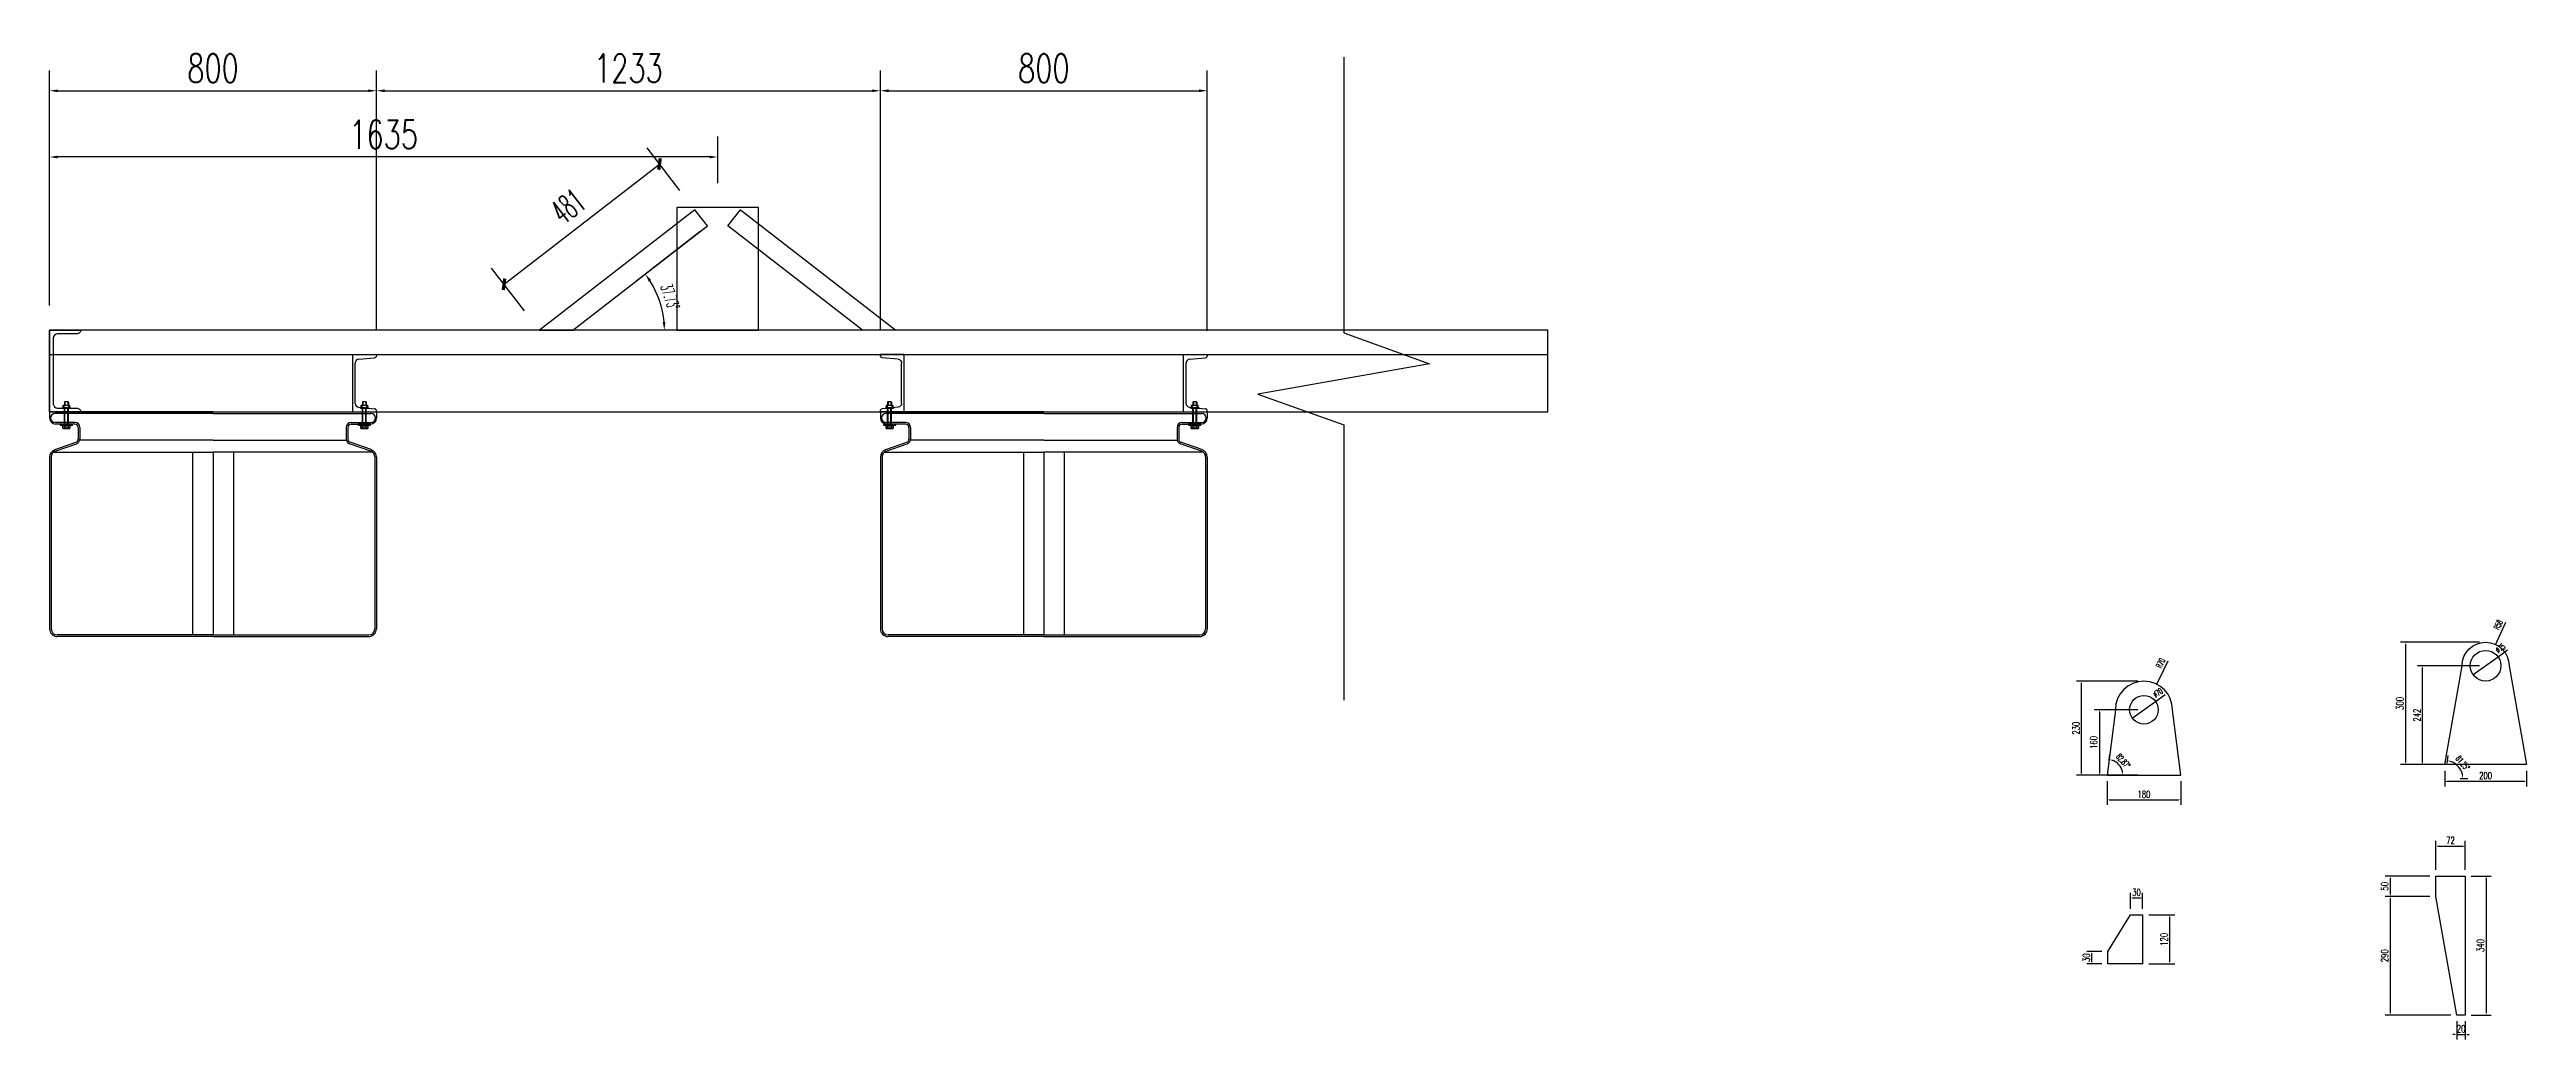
# Model space of a CAD drawing. Header units: millimetres. Extents: x -1443632 to -1307761, y 1430256 to 1527696.
# Drawn here: x -1443632 to -1437571, y 1497893 to 1500316 of the extents above; entities that cross this region are included whole.
import ezdxf

# ---------------------------------------------------------------- set-up
doc = ezdxf.new("R2010")
doc.units = ezdxf.units.MM
doc.header["$LTSCALE"] = 10
doc.layers.get('0').update_dxf_attribs({"linetype": 'CONTINUOUS'})
doc.layers.get('DEFPOINTS').update_dxf_attribs({"linetype": 'CONTINUOUS'})
for name, color, linetype in [('PUB_DIM', 3, 'CONTINUOUS'), ('W-FLOAT_BOWL浮筒', 253, 'CONTINUOUS'), ('W-PLASTIC_RAILINGS塑木栏杆', 6, 'CONTINUOUS'), ('W-STEEL_FRAME钢架', 3, 'CONTINUOUS'), ('W-STEEL_KEEL钢龙骨', 5, 'CONTINUOUS'), ('螺栓', 146, 'CONTINUOUS'), ('钢', 172, 'CONTINUOUS')]:
    doc.layers.add(name, color=color, linetype=linetype)
doc.styles.add('_TCH_DIM', font='SIMPLEX.shx', dxfattribs={"width": 0.7, "bigfont": 'GBCBIG.shx'})
doc.styles.add('_TCH_DIM_T3', font='SIMPLEX.shx', dxfattribs={"width": 0.494118, "bigfont": 'GBCBIG.shx'})
doc.styles.add('STANDARD_T3', font='simplex.shx', dxfattribs={"width": 0.7, "bigfont": 'gbcbig.shx'})
doc.dimstyles.new('_TCH_ARCH&&20', dxfattribs={"dimtxt": 59.5, "dimasz": 20, "dimexe": 50, "dimexo": 60, "dimgap": 25.25, "dimtad": 1, "dimdec": 0, "dimzin": 0, "dimdsep": 46, "dimtxsty": '_TCH_DIM_T3', "dimblk": 'ARCHTICK', "dimcen": 0.09, "dimclrt": 7, "dimazin": 2, "dimtfac": 1, "dimtdec": 0, "dimtix": 1, "dimtmove": 2, "dimatfit": 3, "dimfxl": 0, "dimtolj": 1, "dimtzin": 0, "dimarcsym": 0})
doc.dimstyles.new('_TCH_ARROW&&10', dxfattribs={"dimtxt": 29.75, "dimasz": 20, "dimexe": 25, "dimexo": 30, "dimgap": 12.625, "dimtad": 1, "dimdec": 0, "dimzin": 0, "dimdsep": 46, "dimtxsty": '_TCH_DIM_T3', "dimcen": 0.09, "dimclrt": 7, "dimazin": 2, "dimtfac": 1, "dimtdec": 0, "dimtix": 1, "dimtmove": 2, "dimatfit": 3, "dimfxl": 0, "dimtolj": 1, "dimtzin": 0, "dimarcsym": 0})
doc.dimstyles.new('_TCH_ARROW&&5', dxfattribs={"dimtxt": 14.875, "dimasz": 10, "dimexe": 12.5, "dimexo": 15, "dimgap": 6.3125, "dimtad": 1, "dimdec": 0, "dimzin": 0, "dimdsep": 46, "dimtxsty": '_TCH_DIM_T3', "dimcen": 0.09, "dimclrt": 7, "dimazin": 2, "dimtfac": 1, "dimtdec": 0, "dimtix": 1, "dimtmove": 2, "dimatfit": 3, "dimfxl": 0, "dimtolj": 1, "dimtzin": 0, "dimarcsym": 0})
doc.dimstyles.new('W&&20', dxfattribs={"dimtxt": 70, "dimasz": 20, "dimexe": 50, "dimexo": 60, "dimgap": 20, "dimtad": 1, "dimdec": 0, "dimzin": 0, "dimdsep": 46, "dimtxsty": 'STANDARD_T3', "dimcen": 0.09, "dimclrd": 1, "dimclre": 1, "dimclrt": 7, "dimazin": 2, "dimtfac": 1, "dimtdec": 0, "dimtix": 1, "dimtmove": 2, "dimatfit": 3, "dimfxl": 0, "dimtolj": 1, "dimtzin": 0, "dimarcsym": 0})
doc.dimstyles.new('W&&5', dxfattribs={"dimtxt": 17.5, "dimasz": 5, "dimexe": 12.5, "dimexo": 15, "dimgap": 5, "dimtad": 1, "dimdec": 0, "dimzin": 0, "dimdsep": 46, "dimtxsty": 'STANDARD_T3', "dimcen": 0.09, "dimclrd": 1, "dimclre": 1, "dimclrt": 7, "dimazin": 2, "dimtfac": 1, "dimtdec": 0, "dimtix": 1, "dimtmove": 2, "dimatfit": 3, "dimfxl": 0, "dimtolj": 1, "dimtzin": 0, "dimarcsym": 0})

# ---------------------------------------------------------------- blocks, each defined once
blk = doc.blocks.new('*D596')
at = {"layer": 'DEFPOINTS', "color": 0, "transparency": 16777216}
for p in [(-1437771, 1498565.9), (-1437571, 1498565.9), (-1437571, 1498525)]:
    blk.add_point(p, dxfattribs=at)
at = {"layer": 'PUB_DIM', "color": 1, "lineweight": -2, "transparency": 16777216}
for p, q in [((-1437771, 1498550.9), (-1437771, 1498512.5)), ((-1437571, 1498550.9), (-1437571, 1498512.5)), ((-1437766, 1498525), (-1437576, 1498525))]:
    blk.add_line(p, q, dxfattribs=at)
at = {"layer": 'PUB_DIM', "color": 1, "transparency": 16777216}
for points in [[(-1437766, 1498525.8), (-1437766, 1498524.1), (-1437771, 1498525)], [(-1437576, 1498525.8), (-1437576, 1498524.1), (-1437571, 1498525)]]:
    blk.add_solid(points, dxfattribs=at)
at = {"layer": 'PUB_DIM', "color": 7, "transparency": 16777216, "insert": (-1437671, 1498538.7), "char_height": 17.5, "attachment_point": 5, "style": 'STANDARD_T3'}
blk.add_mtext('\\A1;200', dxfattribs=at)
blk = doc.blocks.new('*D597')
at = {"layer": 'DEFPOINTS', "color": 0, "transparency": 16777216}
for p in [(-1437825, 1498807.9), (-1437671, 1498807.9), (-1437671, 1498565.9)]:
    blk.add_point(p, dxfattribs=at)
at = {"layer": 'PUB_DIM', "color": 1, "lineweight": -2, "transparency": 16777216}
for p, q in [((-1437686, 1498807.9), (-1437837.5, 1498807.9)), ((-1437825, 1498570.9), (-1437825, 1498802.9)), ((-1437686, 1498565.9), (-1437837.5, 1498565.9))]:
    blk.add_line(p, q, dxfattribs=at)
at = {"layer": 'PUB_DIM', "color": 1, "transparency": 16777216}
for points in [[(-1437825.8, 1498802.9), (-1437824.1, 1498802.9), (-1437825, 1498807.9)], [(-1437825.8, 1498570.9), (-1437824.1, 1498570.9), (-1437825, 1498565.9)]]:
    blk.add_solid(points, dxfattribs=at)
at = {"layer": 'PUB_DIM', "color": 7, "transparency": 16777216, "insert": (-1437838.7, 1498686.9), "char_height": 17.5, "attachment_point": 5, "rotation": 90, "style": 'STANDARD_T3'}
blk.add_mtext('\\A1;242', dxfattribs=at)
blk = doc.blocks.new('*D598')
at = {"layer": 'DEFPOINTS', "color": 0, "transparency": 16777216}
for p in [(-1437671, 1498865.4), (-1437867.1, 1498565.9), (-1437671, 1498565.9)]:
    blk.add_point(p, dxfattribs=at)
at = {"layer": 'PUB_DIM', "color": 1, "lineweight": -2, "transparency": 16777216}
for p, q in [((-1437686, 1498865.4), (-1437879.6, 1498865.4)), ((-1437867.1, 1498860.4), (-1437867.1, 1498570.9)), ((-1437686, 1498565.9), (-1437879.6, 1498565.9))]:
    blk.add_line(p, q, dxfattribs=at)
at = {"layer": 'PUB_DIM', "color": 1, "transparency": 16777216}
for points in [[(-1437867.9, 1498860.4), (-1437866.2, 1498860.4), (-1437867.1, 1498865.4)], [(-1437867.9, 1498570.9), (-1437866.2, 1498570.9), (-1437867.1, 1498565.9)]]:
    blk.add_solid(points, dxfattribs=at)
at = {"layer": 'PUB_DIM', "color": 7, "transparency": 16777216, "insert": (-1437880.8, 1498715.6), "char_height": 17.5, "attachment_point": 5, "rotation": 90, "style": 'STANDARD_T3'}
blk.add_mtext('\\A1;300', dxfattribs=at)
blk = doc.blocks.new('*D599')
at = {"layer": 'DEFPOINTS', "color": 0, "transparency": 16777216}
for p in [(-1438597, 1498540.1), (-1438417, 1498540.1), (-1438417, 1498479.6)]:
    blk.add_point(p, dxfattribs=at)
at = {"layer": 'PUB_DIM', "color": 1, "lineweight": -2, "transparency": 16777216}
for p, q in [((-1438597, 1498525.1), (-1438597, 1498467.1)), ((-1438592, 1498479.6), (-1438422, 1498479.6)), ((-1438417, 1498525.1), (-1438417, 1498467.1))]:
    blk.add_line(p, q, dxfattribs=at)
at = {"layer": 'PUB_DIM', "color": 1, "transparency": 16777216}
for points in [[(-1438592, 1498480.4), (-1438592, 1498478.7), (-1438597, 1498479.6)], [(-1438422, 1498480.4), (-1438422, 1498478.7), (-1438417, 1498479.6)]]:
    blk.add_solid(points, dxfattribs=at)
at = {"layer": 'PUB_DIM', "color": 7, "transparency": 16777216, "insert": (-1438507, 1498493.3), "char_height": 17.5, "attachment_point": 5, "style": 'STANDARD_T3'}
blk.add_mtext('\\A1;180', dxfattribs=at)
blk = doc.blocks.new('*D600')
at = {"layer": 'DEFPOINTS', "color": 0, "transparency": 16777216}
for p in [(-1438659.5, 1498770.1), (-1438507, 1498770.1), (-1438507, 1498540.1)]:
    blk.add_point(p, dxfattribs=at)
at = {"layer": 'PUB_DIM', "color": 1, "lineweight": -2, "transparency": 16777216}
for p, q in [((-1438522, 1498770.1), (-1438672, 1498770.1)), ((-1438659.5, 1498545.1), (-1438659.5, 1498765.1)), ((-1438522, 1498540.1), (-1438672, 1498540.1))]:
    blk.add_line(p, q, dxfattribs=at)
at = {"layer": 'PUB_DIM', "color": 1, "transparency": 16777216}
for points in [[(-1438660.4, 1498765.1), (-1438658.7, 1498765.1), (-1438659.5, 1498770.1)], [(-1438660.4, 1498545.1), (-1438658.7, 1498545.1), (-1438659.5, 1498540.1)]]:
    blk.add_solid(points, dxfattribs=at)
at = {"layer": 'PUB_DIM', "color": 7, "transparency": 16777216, "insert": (-1438673.3, 1498655.1), "char_height": 17.5, "attachment_point": 5, "rotation": 90, "style": 'STANDARD_T3'}
blk.add_mtext('\\A1;230', dxfattribs=at)
blk = doc.blocks.new('*D576')
at = {"layer": 'DEFPOINTS', "color": 0, "transparency": 16777216}
for p in [(-1438510.2, 1498239.4), (-1438540.2, 1498198.2), (-1438510.2, 1498198.2)]:
    blk.add_point(p, dxfattribs=at)
at = {"layer": 'PUB_DIM', "color": 1, "lineweight": -2, "transparency": 16777216}
for p, q in [((-1438540.2, 1498213.2), (-1438540.2, 1498251.9)), ((-1438535.2, 1498239.4), (-1438515.2, 1498239.4)), ((-1438510.2, 1498213.2), (-1438510.2, 1498251.9))]:
    blk.add_line(p, q, dxfattribs=at)
at = {"layer": 'PUB_DIM', "color": 1, "transparency": 16777216}
for points in [[(-1438535.2, 1498240.3), (-1438535.2, 1498238.6), (-1438540.2, 1498239.4)], [(-1438515.2, 1498240.3), (-1438515.2, 1498238.6), (-1438510.2, 1498239.4)]]:
    blk.add_solid(points, dxfattribs=at)
at = {"layer": 'PUB_DIM', "color": 7, "transparency": 16777216, "insert": (-1438525.2, 1498253.2), "char_height": 17.5, "attachment_point": 5, "style": 'STANDARD_T3'}
blk.add_mtext('\\A1;30', dxfattribs=at)
blk = doc.blocks.new('*D577')
at = {"layer": 'DEFPOINTS', "color": 0, "transparency": 16777216}
for p in [(-1438634.2, 1498108.2), (-1438595.2, 1498108.2), (-1438595.2, 1498078.2)]:
    blk.add_point(p, dxfattribs=at)
at = {"layer": 'PUB_DIM', "color": 1, "lineweight": -2, "transparency": 16777216}
for p, q in [((-1438610.2, 1498108.2), (-1438646.7, 1498108.2)), ((-1438634.2, 1498083.2), (-1438634.2, 1498103.2)), ((-1438610.2, 1498078.2), (-1438646.7, 1498078.2))]:
    blk.add_line(p, q, dxfattribs=at)
at = {"layer": 'PUB_DIM', "color": 1, "transparency": 16777216}
for points in [[(-1438635.1, 1498103.2), (-1438633.4, 1498103.2), (-1438634.2, 1498108.2)], [(-1438635.1, 1498083.2), (-1438633.4, 1498083.2), (-1438634.2, 1498078.2)]]:
    blk.add_solid(points, dxfattribs=at)
at = {"layer": 'PUB_DIM', "color": 7, "transparency": 16777216, "insert": (-1438648, 1498093.2), "char_height": 17.5, "attachment_point": 5, "rotation": 90, "style": 'STANDARD_T3'}
blk.add_mtext('\\A1;30', dxfattribs=at)
blk = doc.blocks.new('*D578')
at = {"layer": 'DEFPOINTS', "color": 0, "transparency": 16777216}
for p in [(-1438510.2, 1498198.2), (-1438443.8, 1498198.2), (-1438510.2, 1498078.2)]:
    blk.add_point(p, dxfattribs=at)
at = {"layer": 'PUB_DIM', "color": 1, "lineweight": -2, "transparency": 16777216}
for p, q in [((-1438495.2, 1498198.2), (-1438431.3, 1498198.2)), ((-1438443.8, 1498083.2), (-1438443.8, 1498193.2)), ((-1438495.2, 1498078.2), (-1438431.3, 1498078.2))]:
    blk.add_line(p, q, dxfattribs=at)
at = {"layer": 'PUB_DIM', "color": 1, "transparency": 16777216}
for points in [[(-1438444.6, 1498193.2), (-1438443, 1498193.2), (-1438443.8, 1498198.2)], [(-1438444.6, 1498083.2), (-1438443, 1498083.2), (-1438443.8, 1498078.2)]]:
    blk.add_solid(points, dxfattribs=at)
at = {"layer": 'PUB_DIM', "color": 7, "transparency": 16777216, "insert": (-1438457.6, 1498138.2), "char_height": 17.5, "attachment_point": 5, "rotation": 90, "style": 'STANDARD_T3'}
blk.add_mtext('\\A1;120', dxfattribs=at)
blk = doc.blocks.new('*D579')
at = {"layer": 'DEFPOINTS', "color": 0, "transparency": 16777216}
for p in [(-1437721, 1498366.5), (-1437792.5, 1498293), (-1437721, 1498293)]:
    blk.add_point(p, dxfattribs=at)
at = {"layer": 'PUB_DIM', "color": 1, "lineweight": -2, "transparency": 16777216}
for p, q in [((-1437792.5, 1498308), (-1437792.5, 1498379)), ((-1437787.5, 1498366.5), (-1437726, 1498366.5)), ((-1437721, 1498308), (-1437721, 1498379))]:
    blk.add_line(p, q, dxfattribs=at)
at = {"layer": 'PUB_DIM', "color": 1, "transparency": 16777216}
for points in [[(-1437787.5, 1498367.3), (-1437787.5, 1498365.7), (-1437792.5, 1498366.5)], [(-1437726, 1498367.3), (-1437726, 1498365.7), (-1437721, 1498366.5)]]:
    blk.add_solid(points, dxfattribs=at)
at = {"layer": 'PUB_DIM', "color": 7, "transparency": 16777216, "insert": (-1437756.8, 1498380.3), "char_height": 17.5, "attachment_point": 5, "style": 'STANDARD_T3'}
blk.add_mtext('\\A1;72', dxfattribs=at)
blk = doc.blocks.new('*D513')
at = {"layer": 'DEFPOINTS', "color": 0, "transparency": 16777216}
for p in [(-1437792.5, 1498293), (-1437904.5, 1498243), (-1437792.5, 1498243)]:
    blk.add_point(p, dxfattribs=at)
at = {"layer": 'PUB_DIM', "color": 1, "lineweight": -2, "transparency": 16777216}
for p, q in [((-1437807.5, 1498293), (-1437917, 1498293)), ((-1437904.5, 1498288), (-1437904.5, 1498248)), ((-1437807.5, 1498243), (-1437917, 1498243))]:
    blk.add_line(p, q, dxfattribs=at)
at = {"layer": 'PUB_DIM', "color": 1, "transparency": 16777216}
for points in [[(-1437905.3, 1498288), (-1437903.6, 1498288), (-1437904.5, 1498293)], [(-1437905.3, 1498248), (-1437903.6, 1498248), (-1437904.5, 1498243)]]:
    blk.add_solid(points, dxfattribs=at)
at = {"layer": 'PUB_DIM', "color": 7, "transparency": 16777216, "insert": (-1437918.2, 1498268), "char_height": 17.5, "attachment_point": 5, "rotation": 90, "style": 'STANDARD_T3'}
blk.add_mtext('\\A1;50', dxfattribs=at)
blk = doc.blocks.new('*D580')
at = {"layer": 'DEFPOINTS', "color": 0, "transparency": 16777216}
for p in [(-1437792.5, 1498243), (-1437904.5, 1497952.9), (-1437741, 1497952.9)]:
    blk.add_point(p, dxfattribs=at)
at = {"layer": 'PUB_DIM', "color": 1, "lineweight": -2, "transparency": 16777216}
for p, q in [((-1437807.5, 1498243), (-1437917, 1498243)), ((-1437904.5, 1498238), (-1437904.5, 1497957.9)), ((-1437756, 1497952.9), (-1437917, 1497952.9))]:
    blk.add_line(p, q, dxfattribs=at)
at = {"layer": 'PUB_DIM', "color": 1, "transparency": 16777216}
for points in [[(-1437905.3, 1498238), (-1437903.6, 1498238), (-1437904.5, 1498243)], [(-1437905.3, 1497957.9), (-1437903.6, 1497957.9), (-1437904.5, 1497952.9)]]:
    blk.add_solid(points, dxfattribs=at)
at = {"layer": 'PUB_DIM', "color": 7, "transparency": 16777216, "insert": (-1437918.2, 1498098), "char_height": 17.5, "attachment_point": 5, "rotation": 90, "style": 'STANDARD_T3'}
blk.add_mtext('\\A1;290', dxfattribs=at)
blk = doc.blocks.new('*D581')
at = {"layer": 'DEFPOINTS', "color": 0, "transparency": 16777216}
for p in [(-1437721, 1498293), (-1437721, 1497952.9), (-1437669.8, 1497952.9)]:
    blk.add_point(p, dxfattribs=at)
at = {"layer": 'PUB_DIM', "color": 1, "lineweight": -2, "transparency": 16777216}
for p, q in [((-1437706, 1498293), (-1437657.3, 1498293)), ((-1437669.8, 1498288), (-1437669.8, 1497957.9)), ((-1437706, 1497952.9), (-1437657.3, 1497952.9))]:
    blk.add_line(p, q, dxfattribs=at)
at = {"layer": 'PUB_DIM', "color": 1, "transparency": 16777216}
for points in [[(-1437670.6, 1498288), (-1437669, 1498288), (-1437669.8, 1498293)], [(-1437670.6, 1497957.9), (-1437669, 1497957.9), (-1437669.8, 1497952.9)]]:
    blk.add_solid(points, dxfattribs=at)
at = {"layer": 'PUB_DIM', "color": 7, "transparency": 16777216, "insert": (-1437683.6, 1498123), "char_height": 17.5, "attachment_point": 5, "rotation": 90, "style": 'STANDARD_T3'}
blk.add_mtext('\\A1;340', dxfattribs=at)
blk = doc.blocks.new('*D514')
at = {"layer": 'DEFPOINTS', "color": 0, "transparency": 16777216}
for p in [(-1437741, 1497952.9), (-1437721, 1497952.9), (-1437721, 1497905.6)]:
    blk.add_point(p, dxfattribs=at)
at = {"layer": 'PUB_DIM', "color": 1, "lineweight": -2, "transparency": 16777216}
for p, q in [((-1437741, 1497937.9), (-1437741, 1497893.1)), ((-1437721, 1497937.9), (-1437721, 1497893.1)), ((-1437746, 1497905.6), (-1437751, 1497905.6)), ((-1437741, 1497905.6), (-1437721, 1497905.6)), ((-1437716, 1497905.6), (-1437711, 1497905.6))]:
    blk.add_line(p, q, dxfattribs=at)
at = {"layer": 'PUB_DIM', "color": 1, "transparency": 16777216}
for points in [[(-1437746, 1497906.4), (-1437746, 1497904.8), (-1437741, 1497905.6)], [(-1437716, 1497906.4), (-1437716, 1497904.8), (-1437721, 1497905.6)]]:
    blk.add_solid(points, dxfattribs=at)
at = {"layer": 'PUB_DIM', "color": 7, "transparency": 16777216, "insert": (-1437731, 1497919.3), "char_height": 17.5, "attachment_point": 5, "style": 'STANDARD_T3'}
blk.add_mtext('\\A1;20', dxfattribs=at)
blk = doc.blocks.new('*D515')
at = {"layer": 'DEFPOINTS', "color": 0, "transparency": 16777216}
for p in [(-1438507, 1498700.1), (-1438616.1, 1498540.1), (-1438507, 1498540.1)]:
    blk.add_point(p, dxfattribs=at)
at = {"layer": 'PUB_DIM', "color": 1, "lineweight": -2, "transparency": 16777216}
for p, q in [((-1438522, 1498700.1), (-1438628.6, 1498700.1)), ((-1438616.1, 1498695.1), (-1438616.1, 1498545.1)), ((-1438522, 1498540.1), (-1438628.6, 1498540.1))]:
    blk.add_line(p, q, dxfattribs=at)
at = {"layer": 'PUB_DIM', "color": 1, "transparency": 16777216}
for points in [[(-1438617, 1498695.1), (-1438615.3, 1498695.1), (-1438616.1, 1498700.1)], [(-1438617, 1498545.1), (-1438615.3, 1498545.1), (-1438616.1, 1498540.1)]]:
    blk.add_solid(points, dxfattribs=at)
at = {"layer": 'PUB_DIM', "color": 7, "transparency": 16777216, "insert": (-1438629.9, 1498620.1), "char_height": 17.5, "attachment_point": 5, "rotation": 90, "style": 'STANDARD_T3'}
blk.add_mtext('\\A1;160', dxfattribs=at)
blk = doc.blocks.new('A$C24E83DC7')
for p, q in [((0, 58), (2.6, 58)), ((0, 0), (0, 58)), ((140, 0), (0, 0)), ((11.2, 14.6), (7.4, 53.3)), ((119.3, 6), (20.4, 6)), ((128.8, 14.6), (132.6, 53.3)), ((140, 58), (137.4, 58)), ((140, 0), (140, 58))]:
    blk.add_line(p, q)
for centre, radius, start, end in [((2.6, 53.3), 4.75, 0, 90), ((20.7, 15.5), 9.5, 185.71059, 270), ((119.3, 15.5), 9.5, 270, 354.28941), ((137.4, 53.3), 4.75, 90, 180)]:
    blk.add_arc(centre, radius, start, end)
blk = doc.blocks.new('侧视图小')
at = {"layer": 'W-FLOAT_BOWL浮筒'}
for p, q in [((-400, 98.9), (-400, 83.9)), ((0, 98.9), (-400, 98.9)), ((0, 94.9), (-386.4, 94.9)), ((-338, 72.9), (-386.4, 72.9)), ((-338, 68.9), (-385, 68.9)), ((-330, 60.9), (-330, 32.1)), ((-326, 60.9), (-326, 32.1)), ((0, 98.9), (400, 98.9)), ((0, 94.9), (386.4, 94.9)), ((326, 60.9), (326, 32.1)), ((330, 60.9), (330, 32.1)), ((338, 72.9), (386.4, 72.9)), ((338, 68.9), (385, 68.9)), ((400, 98.9), (400, 83.9)), ((-386.6, 6.7), (-335.4, 24.5)), ((-385.9, 2.7), (-334.1, 20.7)), ((0, 29.2), (-326.3, 29.2)), ((0, 29.2), (326.3, 29.2)), ((385.9, 2.7), (334.1, 20.7)), ((386.6, 6.7), (335.4, 24.5)), ((-400, -12.2), (-400, -432.1)), ((-396, -11.5), (-396, -432.1)), ((-390.7, 0), (0, 0)), ((-50, 0), (-50, -447.1)), ((390.7, 0), (0, 0)), ((0, 0), (0, -447.1)), ((0, 0), (0, -447.1)), ((50, 0), (50, -447.1)), ((396, -11.5), (396, -432.1)), ((400, -12.2), (400, -432.1)), ((0, -447.1), (-381, -447.1)), ((0, -451.1), (-381, -451.1)), ((0, -447.1), (381, -447.1)), ((0, -451.1), (381, -451.1))]:
    blk.add_line(p, q, dxfattribs=at)
for centre, radius, start, end in [((-385, 83.9), 15, 180, 270), ((-386.4, 83.9), 11, 90, 270), ((-338, 60.9), 12, 0, 90), ((-338, 60.9), 8, 0, 90), ((338, 60.9), 12, 90, 180), ((338, 60.9), 8, 90, 180), ((385, 83.9), 15, 270, 0), ((386.4, 83.9), 11, 270, 90), ((-380, -12.2), 20, 109.17979, 180), ((-381, -11.5), 15, 109.17979, 180), ((-338, 32.1), 8, 289.17979, 0), ((-338, 32.1), 12, 289.17979, 0), ((338, 32.1), 12, 180, 250.82021), ((338, 32.1), 8, 180, 250.82021), ((381, -11.5), 15, 0, 70.82021), ((380, -12.2), 20, 0, 70.82021), ((-381, -432.1), 19, 180, 270), ((-381, -432.1), 15, 180, 270), ((381, -432.1), 15, 270, 0), ((381, -432.1), 19, 270, 0)]:
    blk.add_arc(centre, radius, start, end, dxfattribs=at)
blk = doc.blocks.new('*D569')
at = {"color": 1, "lineweight": -2, "transparency": 16777216}
for p, q in [((-1443632, 1499689.3), (-1443632, 1500265.2)), ((-1442832, 1499629.3), (-1442832, 1500265.2)), ((-1443612, 1500215.2), (-1442852, 1500215.2))]:
    blk.add_line(p, q, dxfattribs=at)
at = {"color": 1, "transparency": 16777216}
for points in [[(-1443612, 1500218.5), (-1443612, 1500211.9), (-1443632, 1500215.2)], [(-1442852, 1500218.5), (-1442852, 1500211.9), (-1442832, 1500215.2)]]:
    blk.add_solid(points, dxfattribs=at)
at = {"layer": 'DEFPOINTS', "color": 0, "transparency": 16777216}
for p in [(-1442832, 1500215.2), (-1443632, 1499629.3), (-1442832, 1499569.3)]:
    blk.add_point(p, dxfattribs=at)
at = {"color": 7, "transparency": 16777216, "insert": (-1443232, 1500270.2), "char_height": 70, "attachment_point": 5, "style": 'STANDARD_T3'}
blk.add_mtext('\\A1;800', dxfattribs=at)
blk = doc.blocks.new('*D570')
at = {"color": 1, "lineweight": -2, "transparency": 16777216}
for p, q in [((-1442832, 1499629.3), (-1442832, 1500265.2)), ((-1441599, 1499629.3), (-1441599, 1500265.2)), ((-1442812, 1500215.2), (-1441619, 1500215.2))]:
    blk.add_line(p, q, dxfattribs=at)
at = {"color": 1, "transparency": 16777216}
for points in [[(-1442812, 1500218.5), (-1442812, 1500211.9), (-1442832, 1500215.2)], [(-1441619, 1500218.5), (-1441619, 1500211.9), (-1441599, 1500215.2)]]:
    blk.add_solid(points, dxfattribs=at)
at = {"layer": 'DEFPOINTS', "color": 0, "transparency": 16777216}
for p in [(-1441599, 1500215.2), (-1442832, 1499569.3), (-1441599, 1499569.3)]:
    blk.add_point(p, dxfattribs=at)
at = {"color": 7, "transparency": 16777216, "insert": (-1442215.5, 1500270.2), "char_height": 70, "attachment_point": 5, "style": 'STANDARD_T3'}
blk.add_mtext('\\A1;1233', dxfattribs=at)
blk = doc.blocks.new('*D571')
at = {"color": 1, "lineweight": -2, "transparency": 16777216}
for p, q in [((-1441599, 1499629.3), (-1441599, 1500265.2)), ((-1440799, 1499628), (-1440799, 1500265.2)), ((-1441579, 1500215.2), (-1440819, 1500215.2))]:
    blk.add_line(p, q, dxfattribs=at)
at = {"color": 1, "transparency": 16777216}
for points in [[(-1441579, 1500218.5), (-1441579, 1500211.9), (-1441599, 1500215.2)], [(-1440819, 1500218.5), (-1440819, 1500211.9), (-1440799, 1500215.2)]]:
    blk.add_solid(points, dxfattribs=at)
at = {"layer": 'DEFPOINTS', "color": 0, "transparency": 16777216}
for p in [(-1440799, 1500215.2), (-1441599, 1499569.3), (-1440799, 1499568)]:
    blk.add_point(p, dxfattribs=at)
at = {"color": 7, "transparency": 16777216, "insert": (-1441199, 1500270.2), "char_height": 70, "attachment_point": 5, "style": 'STANDARD_T3'}
blk.add_mtext('\\A1;800', dxfattribs=at)
blk = doc.blocks.new('*D572')
at = {"color": 1, "lineweight": -2, "transparency": 16777216}
for p, q in [((-1443632, 1499689.3), (-1443632, 1500103.1)), ((-1442017, 1500053.1), (-1443612, 1500053.1)), ((-1441997, 1499989.3), (-1441997, 1500103.1))]:
    blk.add_line(p, q, dxfattribs=at)
at = {"color": 1, "transparency": 16777216}
for points in [[(-1443612, 1500056.4), (-1443612, 1500049.7), (-1443632, 1500053.1)], [(-1442017, 1500056.4), (-1442017, 1500049.7), (-1441997, 1500053.1)]]:
    blk.add_solid(points, dxfattribs=at)
at = {"layer": 'DEFPOINTS', "color": 0, "transparency": 16777216}
for p in [(-1443632, 1500053.1), (-1441997, 1499929.3), (-1443632, 1499629.3)]:
    blk.add_point(p, dxfattribs=at)
at = {"color": 7, "transparency": 16777216, "insert": (-1442814.5, 1500108.1), "char_height": 70, "attachment_point": 5, "style": 'STANDARD_T3'}
blk.add_mtext('\\A1;1635', dxfattribs=at)
blk = doc.blocks.new('ls1')
at = {"layer": '螺栓'}
for p, q in [((-3.4, 0), (-4.8, -1.4)), ((-9.6, -64.7), (-9.6, -58.3)), ((9.6, -59.9), (9.6, -64.7)), ((-9.6, -64.7), (-8.6, -65.7)), ((8.6, -65.7), (-8.6, -65.7)), ((9.6, -64.7), (8.6, -65.7))]:
    blk.add_line(p, q, dxfattribs=at)
for points in [[(-3.4, 0), (-3.4, -8.6)], [(3.4, 0), (-3.4, 0)], [(3.4, 0), (3.4, -8.6)], [(3.4, 0), (4.8, -1.4)], [(9.6, -14.4), (-9.6, -14.4)], [(-9.6, -14.4), (-9.6, -16.3)], [(9.6, -16.3), (-9.6, -16.3)], [(-9.6, -59.9), (9.6, -59.9), (9.6, -58.3), (-9.6, -58.3)], [(7.7, -14.4), (7.7, -8.6), (-7.7, -8.6), (-7.7, -14.4)], [(7.7, -59.9), (-7.7, -59.9)], [(-5.2, -8.6), (-5.2, -14.4)], [(-4.8, -1.4), (-4.8, -8.6)], [(-4.8, -59.9), (-4.8, -16.3)], [(-4.8, -65.7), (-4.8, -59.9)], [(-3.4, -59.9), (-3.4, -16.3)], [(3.4, -59.9), (3.4, -16.3)], [(4.8, -1.4), (4.8, -8.6)], [(4.8, -59.9), (4.8, -16.3)], [(4.8, -59.9), (4.8, -65.7)], [(5.2, -14.4), (5.2, -8.6)], [(9.6, -16.3), (9.6, -14.4)], [(-7.2, -65.7), (7.2, -65.7)]]:
    blk.add_lwpolyline(points, dxfattribs=at)
for points in [[(-7.4, -65.4), (-6.5, -65), (-5.6, -65.1), (-4.8, -65.6)], [(-4.8, -65.6), (-1.7, -64.5), (1.7, -64.5), (4.8, -65.6)], [(4.8, -65.6), (5.6, -65.1), (6.5, -65), (7.4, -65.4)]]:
    blk.add_open_spline(points, degree=3, dxfattribs=at)
blk = doc.blocks.new('*D923')
at = {"layer": 'DEFPOINTS', "color": 0, "transparency": 16777216}
for p in [(-1442016.1, 1499888.7), (-1442351.4, 1499629.3), (-1442132.9, 1499678.1), (-1441927.5, 1499629.3)]:
    blk.add_point(p, dxfattribs=at)
at = {"layer": 'W-STEEL_FRAME钢架', "color": 0, "lineweight": -2, "transparency": 16777216}
for p, q in [((-1442039.8, 1499870.4), (-1442194.1, 1499751)), ((-1441957.5, 1499629.3), (-1442152.5, 1499629.3))]:
    blk.add_line(p, q, dxfattribs=at)
blk.add_arc((-1442351.4, 1499629.3), 223.9, 5.1191, 32.6111, dxfattribs=at)
at = {"layer": 'W-STEEL_FRAME钢架', "color": 0, "transparency": 16777216}
for points in [[(-1442165.5, 1499748.1), (-1442160.1, 1499751.9), (-1442174.3, 1499766.3)], [(-1442125, 1499649.4), (-1442131.7, 1499649.1), (-1442127.5, 1499629.3)]]:
    blk.add_solid(points, dxfattribs=at)
at = {"layer": 'W-STEEL_FRAME钢架', "color": 7, "transparency": 16777216, "insert": (-1442113.5, 1499710.6), "char_height": 29.75, "attachment_point": 5, "rotation": 288.8651, "style": '_TCH_DIM_T3'}
blk.add_mtext('\\A1;37.73°', dxfattribs=at)
blk = doc.blocks.new('_ARCHTICK')
at = {"color": 0, "linetype": 'ByBlock', "const_width": 0.4}
blk.add_lwpolyline([(-0.5, -0.5), (0.5, 0.5)], dxfattribs=at)
blk = doc.blocks.new('*D925')
at = {"layer": 'DEFPOINTS', "color": 0, "transparency": 16777216}
for p in [(-1442139.4, 1500035.9), (-1442052.6, 1499923.7), (-1442433.1, 1499629.3)]:
    blk.add_point(p, dxfattribs=at)
at = {"layer": 'W-STEEL_FRAME钢架', "color": 0, "lineweight": -2, "transparency": 16777216}
for p, q in [((-1442089.3, 1499971.1), (-1442170, 1500075.4)), ((-1442519.9, 1499741.5), (-1442139.4, 1500035.9)), ((-1442469.8, 1499676.7), (-1442550.5, 1499781))]:
    blk.add_line(p, q, dxfattribs=at)
at = {"layer": 'W-STEEL_FRAME钢架', "color": 0, "lineweight": -2, "transparency": 16777216, "xscale": 20, "yscale": 20, "zscale": 20}
for p, rotation in [((-1442139.4, 1500035.9), 37.73019135230432), ((-1442519.9, 1499741.5), 217.7301913523043)]:
    blk.add_blockref('_ARCHTICK', p, dxfattribs=dict(at, rotation=rotation))
at = {"layer": 'W-STEEL_FRAME钢架', "color": 7, "transparency": 16777216, "insert": (-1442363.3, 1499932.2), "char_height": 59.5, "attachment_point": 5, "rotation": 37.73019, "style": '_TCH_DIM_T3'}
blk.add_mtext('\\A1;481', dxfattribs=at)
blk = doc.blocks.new('*D943')
at = {"layer": 'DEFPOINTS', "color": 0, "transparency": 16777216}
for p in [(-1437771, 1498531.9), (-1437767.5, 1498554.6), (-1437748, 1498531.9), (-1437731.5, 1498552.1)]:
    blk.add_point(p, dxfattribs=at)
at = {"layer": 'W-PLASTIC_RAILINGS塑木栏杆', "color": 0, "lineweight": -2, "transparency": 16777216}
for p, q in [((-1437765.2, 1498569.5), (-1437762.4, 1498588.1)), ((-1437733, 1498531.9), (-1437714.2, 1498531.9))]:
    blk.add_line(p, q, dxfattribs=at)
blk.add_arc((-1437771, 1498531.9), 44.3, 12.95287, 68.29317, dxfattribs=at)
at = {"layer": 'W-PLASTIC_RAILINGS塑木栏杆', "color": 0, "transparency": 16777216}
for points in [[(-1437755.1, 1498571.5), (-1437754.2, 1498574.7), (-1437764.3, 1498575.7)], [(-1437726.2, 1498542), (-1437729.5, 1498541.6), (-1437726.7, 1498531.9)]]:
    blk.add_solid(points, dxfattribs=at)
at = {"layer": 'W-PLASTIC_RAILINGS塑木栏杆', "color": 7, "transparency": 16777216, "insert": (-1437726.9, 1498569.7), "char_height": 14.88, "attachment_point": 5, "rotation": 310.62302, "style": '_TCH_DIM_T3'}
blk.add_mtext('\\A1;81.25°', dxfattribs=at)
blk = doc.blocks.new('*D944')
at = {"layer": 'DEFPOINTS', "color": 0, "transparency": 16777216}
for p in [(-1438597, 1498540.1), (-1438594.4, 1498561.6), (-1438575.3, 1498540.1), (-1438562.9, 1498558)]:
    blk.add_point(p, dxfattribs=at)
at = {"layer": 'W-PLASTIC_RAILINGS塑木栏杆', "color": 0, "lineweight": -2, "transparency": 16777216}
for p, q in [((-1438592.5, 1498576.5), (-1438590.7, 1498590.8)), ((-1438560.3, 1498540.1), (-1438546, 1498540.1))]:
    blk.add_line(p, q, dxfattribs=at)
blk.add_arc((-1438597, 1498540.1), 38.5, 14.90744, 67.96754, dxfattribs=at)
at = {"layer": 'W-PLASTIC_RAILINGS塑木栏杆', "color": 0, "transparency": 16777216}
for points in [[(-1438583, 1498574.2), (-1438582.2, 1498577.4), (-1438592.3, 1498578.3)], [(-1438558.2, 1498550.2), (-1438561.5, 1498549.8), (-1438558.5, 1498540.1)]]:
    blk.add_solid(points, dxfattribs=at)
at = {"layer": 'W-PLASTIC_RAILINGS塑木栏杆', "color": 7, "transparency": 16777216, "insert": (-1438557.8, 1498574.7), "char_height": 14.88, "attachment_point": 5, "rotation": 311.43749, "style": '_TCH_DIM_T3'}
blk.add_mtext('\\A1;82.87°', dxfattribs=at)

msp = doc.modelspace()

# ---------------------------------------------------------------- linework, layer by layer
at = {"layer": 'W-PLASTIC_RAILINGS塑木栏杆', "color": 1}
for points in [[(-1437622.3, 1498913.7), (-1437642.8, 1498869.2), (-1437647, 1498860.1)], [(-1437701.5, 1498786.1), (-1437640.5, 1498829.7), (-1437617, 1498846.5)], [(-1438448.6, 1498819.3), (-1438471.8, 1498771.9), (-1438476.2, 1498763)], [(-1438535.5, 1498679.8), (-1438478.6, 1498720.4), (-1438455.1, 1498737.2)]]:
    msp.add_lwpolyline(points, dxfattribs=at)
for points in [[(-1437648.6, 1498823.9, 3.3, 0, 0), (-1437640.5, 1498829.7, 0, 0, 0)], [(-1437642.8, 1498869.2, 3.3, 0, 0), (-1437647, 1498860.1, 0, 0, 0)], [(-1438471.8, 1498771.9, 3.3, 0, 0), (-1438476.2, 1498763, 0, 0, 0)], [(-1437693.4, 1498791.9, 3.3, 0, 0), (-1437701.5, 1498786.1, 0, 0, 0)], [(-1438486.7, 1498714.6, 3.3, 0, 0), (-1438478.6, 1498720.4, 0, 0, 0)], [(-1438527.4, 1498685.6, 3.3, 0, 0), (-1438535.5, 1498679.8, 0, 0, 0)]]:
    msp.add_lwpolyline(points, format="xyseb", dxfattribs=at)
at = {"layer": 'W-STEEL_FRAME钢架'}
for points in [[(-1443632, 1499429.3), (-1439966, 1499429.3), (-1439966, 1499629.3), (-1443632, 1499629.3)], [(-1443605.8, 1499396.3), (-1443575.8, 1499396.3), (-1443575.8, 1499399.3), (-1443605.8, 1499399.3)], [(-1442876.7, 1499396.3), (-1442846.7, 1499396.3), (-1442846.7, 1499399.3), (-1442876.7, 1499399.3)], [(-1441591.4, 1499396.3), (-1441561.4, 1499396.3), (-1441561.4, 1499399.3), (-1441591.4, 1499399.3)], [(-1440844.6, 1499396.3), (-1440814.6, 1499396.3), (-1440814.6, 1499399.3), (-1440844.6, 1499399.3)]]:
    msp.add_lwpolyline(points, close=True, dxfattribs=at)
msp.add_lwpolyline([(-1443565.5, 1499620.3), (-1443612.2, 1499620.3, 0.383497), (-1443623, 1499610.2), (-1443623, 1499448.4, 0.383497), (-1443612.2, 1499438.3), (-1443565.5, 1499438.3, -0.414214), (-1443555, 1499429.3), (-1443632, 1499429.3), (-1443632, 1499629.3), (-1443555, 1499629.3, -0.414214)], format="xyb", close=True, dxfattribs=at)
at = {"layer": 'W-STEEL_KEEL钢龙骨', "color": 3}
msp.add_lwpolyline([(-1440465.2, 1500297.4), (-1440465.2, 1499622.9), (-1440255.2, 1499546.5), (-1440675.2, 1499472.4), (-1440465.2, 1499397.9), (-1440465.2, 1498723.3)], dxfattribs=at)
at = {"layer": 'W-STEEL_KEEL钢龙骨'}
for points in [[(-1442351.4, 1499629.3), (-1442022, 1499884.2), (-1442052.6, 1499923.7), (-1442433.1, 1499629.3)], [(-1442097, 1499629.3), (-1441897, 1499629.3), (-1441897, 1499929.3), (-1442097, 1499929.3)], [(-1441642.7, 1499629.3), (-1441972, 1499884.2), (-1441941.4, 1499923.7), (-1441561, 1499629.3)], [(-1443632, 1499569.3), (-1439966, 1499569.3), (-1439966, 1499629.3), (-1443632, 1499629.3)]]:
    msp.add_lwpolyline(points, close=True, dxfattribs=at)
at = {"layer": '钢'}
for points in [[(-1437571, 1498565.9), (-1437771, 1498565.9), (-1437728.5, 1498807.9, -1), (-1437613.5, 1498807.9)], [(-1438577, 1498700.1), (-1438597, 1498540.1), (-1438417, 1498540.1), (-1438437, 1498700.1, 1)]]:
    msp.add_lwpolyline(points, format="xyb", close=True, dxfattribs=at)
for points in [[(-1437721, 1497952.9), (-1437741, 1497952.9), (-1437792.5, 1498243), (-1437792.5, 1498293), (-1437721, 1498293), (-1437721, 1497952.9)], [(-1438510.2, 1498198.2), (-1438510.2, 1498078.2), (-1438595.2, 1498078.2), (-1438595.2, 1498108.2), (-1438540.2, 1498198.2), (-1438510.2, 1498198.2)]]:
    msp.add_lwpolyline(points, dxfattribs=at)
for centre, radius in [((-1437671, 1498807.9), 37.5), ((-1438507, 1498700.1), 35)]:
    msp.add_circle(centre, radius, dxfattribs=at)

# ---------------------------------------------------------------- block references
at = {"layer": 'W-FLOAT_BOWL浮筒'}
for p in [(-1443232, 1499330.4), (-1441199, 1499330.4)]:
    msp.add_blockref('侧视图小', p, dxfattribs=at)
at = {"layer": 'W-STEEL_FRAME钢架'}
for p, rotation in [((-1442890, 1499569.3), 270), ((-1440857, 1499569.3), 270.000000003655)]:
    msp.add_blockref('A$C24E83DC7', p, dxfattribs=dict(at, rotation=rotation))
at = {"layer": 'W-STEEL_FRAME钢架', "xscale": -1, "rotation": 90}
msp.add_blockref('A$C24E83DC7', (-1441541, 1499569.3), dxfattribs=at)
at = {"layer": 'W-STEEL_FRAME钢架', "xscale": -1}
for p in [(-1443590.8, 1499454.6), (-1442861.7, 1499454.6), (-1441576.4, 1499454.6), (-1440829.6, 1499454.6)]:
    msp.add_blockref('ls1', p, dxfattribs=at)

# ---------------------------------------------------------------- texts
at = {"layer": 'W-PLASTIC_RAILINGS塑木栏杆', "color": 7, "style": '_TCH_DIM', "width": 0.494118}
for s, rotation, p in [('R58', 65.30255, (-1437638.2, 1498894.3)), ('%%c75', 35.53388, (-1437639.8, 1498837.9)), ('R70', 63.88855, (-1438465, 1498800.3)), ('%%c70', 35.52678, (-1438477.9, 1498728.7))]:
    msp.add_text(s, height=14.88, rotation=rotation, dxfattribs=at).set_placement(p)

# ---------------------------------------------------------------- dimensions: what is measured, and where the dimension line sits
for base, p1, p2, picture, middle in [((-1442832, 1500215.2), (-1443632, 1499629.3), (-1442832, 1499569.3), '*D569', (-1443232, 1500270.2)), ((-1441599, 1500215.2), (-1442832, 1499569.3), (-1441599, 1499569.3), '*D570', (-1442215.5, 1500270.2)), ((-1440799, 1500215.2), (-1441599, 1499569.3), (-1440799, 1499568), '*D571', (-1441199, 1500270.2)), ((-1443632, 1500053.1), (-1441997, 1499929.3), (-1443632, 1499629.3), '*D572', (-1442814.5, 1500108.1))]:
    dim = msp.add_linear_dim(base=base, p1=p1, p2=p2, dimstyle='W&&20')
    dim.commit()
    dim.dimension.update_dxf_attribs({"geometry": picture, "text_midpoint": middle})
at = {"layer": 'PUB_DIM', "color": 0}
for base, p1, p2, picture, middle in [((-1437867.0567431, 1498565.8926359), (-1437671.0082551, 1498865.3926359), (-1437671.0082551, 1498565.8926359), '*D598', (-1437880.8067431, 1498715.6426359)), ((-1438659.5, 1498770.1), (-1438507, 1498540.1), (-1438507, 1498770.1), '*D600', (-1438673.3, 1498655.1)), ((-1437825, 1498807.9), (-1437671, 1498565.9), (-1437671, 1498807.9), '*D597', (-1437838.7, 1498686.9)), ((-1438616.1, 1498540.1), (-1438507, 1498700.1), (-1438507, 1498540.1), '*D515', (-1438629.9, 1498620.1)), ((-1437904.5, 1498243), (-1437792.5, 1498293), (-1437792.5, 1498243), '*D513', (-1437918.2, 1498268)), ((-1437669.8, 1497952.9), (-1437721, 1498293), (-1437721, 1497952.9), '*D581', (-1437683.6, 1498123)), ((-1437904.5, 1497952.9), (-1437792.5, 1498243), (-1437741, 1497952.9), '*D580', (-1437918.2, 1498098)), ((-1438443.8, 1498198.2), (-1438510.2, 1498078.2), (-1438510.2, 1498198.2), '*D578', (-1438457.6, 1498138.2)), ((-1438634.2, 1498108.2), (-1438595.2, 1498078.2), (-1438595.2, 1498108.2), '*D577', (-1438648, 1498093.2))]:
    dim = msp.add_linear_dim(base=base, p1=p1, p2=p2, angle=90, dimstyle='W&&5', dxfattribs=at)
    dim.commit()
    dim.dimension.update_dxf_attribs({"geometry": picture, "text_midpoint": middle})
for base, p1, p2, picture, middle in [((-1438417, 1498479.6), (-1438597, 1498540.1), (-1438417, 1498540.1), '*D599', (-1438507, 1498493.3)), ((-1437571, 1498525), (-1437771, 1498565.9), (-1437571, 1498565.9), '*D596', (-1437671, 1498538.7)), ((-1437721.0471076, 1498366.5166414), (-1437792.5471076, 1498293.0442466), (-1437721.0471076, 1498293.0442466), '*D579', (-1437756.7971076, 1498380.2666414)), ((-1438510.2, 1498239.4), (-1438540.2, 1498198.2), (-1438510.2, 1498198.2), '*D576', (-1438525.2, 1498253.2)), ((-1437721, 1497905.6), (-1437741, 1497952.9), (-1437721, 1497952.9), '*D514', (-1437731, 1497919.3))]:
    dim = msp.add_linear_dim(base=base, p1=p1, p2=p2, dimstyle='W&&5', dxfattribs=at)
    dim.commit()
    dim.dimension.update_dxf_attribs({"geometry": picture, "text_midpoint": middle})
at = {"layer": 'W-PLASTIC_RAILINGS塑木栏杆', "color": 1}
for base, center, p1, p2, picture, middle in [((-1438562.9002, 1498557.9742), (-1438597.0494, 1498540.1025), (-1438575.3491, 1498540.1025), (-1438594.3578, 1498561.6353), '*D944', (-1438557.8465, 1498574.7102)), ((-1437731.5402, 1498552.0738), (-1437771.0083, 1498531.8926), (-1437747.9923, 1498531.8926), (-1437767.5054, 1498554.6404), '*D943', (-1437726.9262, 1498569.7063))]:
    dim = msp.add_angular_dim_3p(base=base, center=center, p1=p1, p2=p2, dimstyle='_TCH_ARROW&&5', dxfattribs=at)
    dim.commit()
    dim.dimension.update_dxf_attribs({"geometry": picture, "text_midpoint": middle})
at = {"layer": 'W-STEEL_FRAME钢架', "color": 1}
dim = msp.add_aligned_dim(p1=(-1442433.1, 1499629.3), p2=(-1442052.6, 1499923.7), distance=141.9, dimstyle='_TCH_ARCH&&20', dxfattribs=at)
dim.commit()
dim.dimension.update_dxf_attribs({"geometry": '*D925', "text_midpoint": (-1442363.3, 1499932.2)})
dim = msp.add_angular_dim_3p(base=(-1442132.9, 1499678.1), center=(-1442351.4, 1499629.3), p1=(-1441927.5, 1499629.3), p2=(-1442016.1, 1499888.7), dimstyle='_TCH_ARROW&&10', dxfattribs=at)
dim.commit()
dim.dimension.update_dxf_attribs({"geometry": '*D923', "text_midpoint": (-1442113.5, 1499710.6)})

doc.saveas('drawing.dxf')
